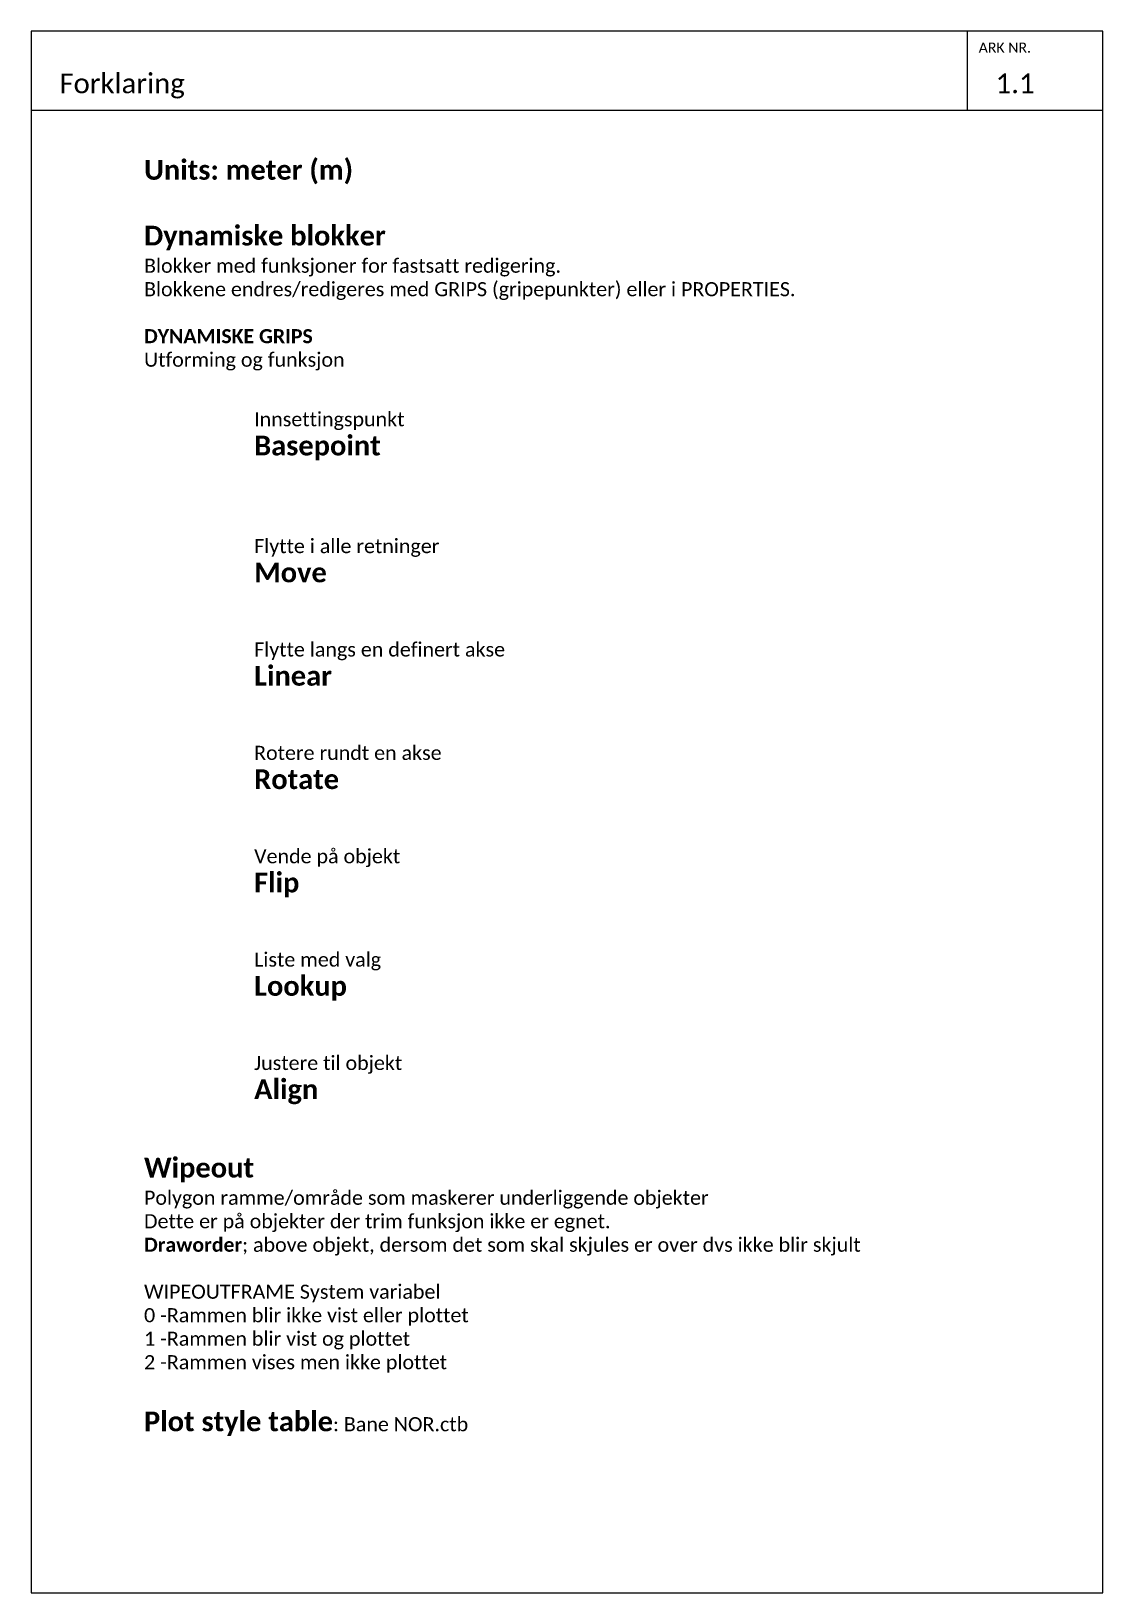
# Paper-space layout '1.1 Forklaring' of a CAD drawing. Header units: metres, sheet in millimetres. Extents: x 0 to 190, y 0 to 277.
# The model-space entities are those that its viewports show. They can reach past a viewport. Long polylines and large blocks are cut down to what shows.
import ezdxf

# ---------------------------------------------------------------- set-up
doc = ezdxf.new("R2010")
doc.units = ezdxf.units.M
for name, color, linetype in [('RAMME', 5, 'Continuous'), ('RAMME SYMBOLER', 4, 'Continuous'), ('RAMME TEKST', 7, 'Continuous')]:
    doc.layers.add(name, color=color, linetype=linetype)
doc.styles.add('Calibri', font='calibri.ttf')
doc.styles.get("Standard").update_dxf_attribs({"font": 'txt.shx'})

msp = doc.modelspace()

# ---------------------------------------------------------------- linework, layer by layer
at = {"layer": 'RAMME'}
msp.add_lwpolyline([(400, 277), (210, 277), (210, 0), (400, 0)], close=True, dxfattribs=at)
msp.add_lwpolyline([(210, 263), (400, 263)], dxfattribs=at)
at = {"layer": 'RAMME SYMBOLER'}
msp.add_line((376, 263), (376, 277), dxfattribs=at)

# ---------------------------------------------------------------- texts
at = {"layer": 'RAMME TEKST', "linetype": 'ByBlock', "style": 'Calibri'}
for s, height, p in [('ARK NR.', 1.8, (378, 273.2)), ('Forklaring', 3.5, (215, 266)), ('1.1', 3.5, (381, 266))]:
    msp.add_text(s, height=height, dxfattribs=at).set_placement(p)
at = {"layer": 'RAMME TEKST', "char_height": 2.5, "attachment_point": 1}
for s, width, insert in [('{\\fCalibri|b1|i0|c0|p34;\\H1.4x;Units: meter (m)\\P\\PDynamiske blokker \\P\\fCalibri|b0|i0|c0|p34;\\H0.71428x;Blokker med funksjoner for fastsatt redigering. \\PBlokkene endres/redigeres med GRIPS (gripepunkter) eller i PROPERTIES.\\P\\P\\fCalibri|b1|i0|c0|p34;\\H1.00001x;DYNAMISKE GRIPS \\P\\fCalibri|b0|i0|c0|p34;Utforming og funksjon}', 150, (230, 254.16)), ('{\\fCalibri|b0|i0|c0|p34;Innsettingspunkt \\P\\fCalibri|b1|i0|c0|p34;\\H1.4x;Basepoint\\P\\H0.71429x;\\P\\P\\P\\fCalibri|b0|i0|c0|p34;Flytte i alle retninger \\P\\fCalibri|b1|i0|c0|p34;\\H1.39999x;Move\\P\\H0.71429x;\\P\\P\\fCalibri|b0|i0|c0|p34;Flytte langs en definert akse \\P\\fCalibri|b1|i0|c0|p34;\\H1.39999x;Linear\\P\\H0.71429x;\\P\\P\\fCalibri|b0|i0|c0|p34;Rotere rundt en akse \\P\\fCalibri|b1|i0|c0|p34;\\H1.39999x;Rotate\\P\\H0.71429x;\\P\\P\\fCalibri|b0|i0|c0|p34;Vende på objekt \\P\\fCalibri|b1|i0|c0|p34;\\H1.39999x;Flip\\P\\H0.71429x;\\P\\P\\fCalibri|b0|i0|c0|p34;Liste med valg\\P\\fCalibri|b1|i0|c0|p34;\\H1.39999x;Lookup\\P\\H0.71429x;\\P\\P\\fCalibri|b0|i0|c0|p34;Justere til objekt \\P\\fCalibri|b1|i0|c0|p34;\\H1.39999x;Align}', 55.0824, (249.52, 209.42))]:
    msp.add_mtext_dynamic_manual_height_columns(s, width=width, gutter_width=12.5, heights=[0], dxfattribs=dict(at, insert=insert))
at = {"layer": 'RAMME TEKST', "insert": (230, 77.16), "char_height": 2.5, "width": 150, "attachment_point": 1}
msp.add_mtext('{\\fCalibri|b1|i0|c0|p34;\\H1.4x;Wipeout\\P\\fCalibri|b0|i0|c0|p34;\\H0.71429x;Polygon ramme/område som maskerer underliggende objekter\\PDette er på objekter der trim funksjon ikke er egnet.\\P\\fCalibri|b1|i0|c0|p34;Draworder\\fCalibri|b0|i0|c0|p34;; above objekt, dersom det som skal skjules er over dvs ikke blir skjult\\P\\PWIPEOUTFRAME System variabel \\P0 -Rammen blir ikke vist eller plottet\\P1 -Rammen blir vist og plottet\\P\\pi-5.89583,l5.89583;2 -Rammen vises men ikke plottet\\P\\pi0,l0;\\H1.4x;\\P\\fCalibri|b1|i0|c0|p34;Plot style table\\fCalibri|b0|i0|c0|p34;\\H0.71429x;: Bane NOR.ctb}', dxfattribs=at)

psp = doc.layouts.new('1.1 Forklaring')

# ---------------------------------------------------------------- viewports
at = {"layer": 'RAMME'}
psp.add_viewport(center=(95, 138.5), size=(190, 277), view_center_point=(305, 138.5), view_height=277, dxfattribs=at)

doc.saveas('drawing.dxf')
